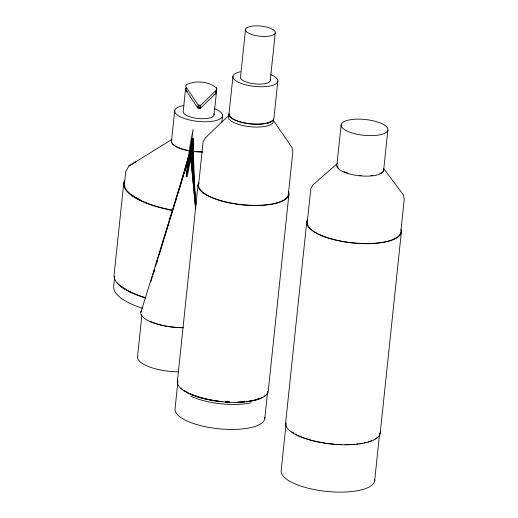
<?xml version="1.0" encoding="UTF-8"?>
<svg xmlns="http://www.w3.org/2000/svg" width="518" height="518" viewBox="0 0 518 518"><rect width="100%" height="100%" fill="white"/><g stroke="black" fill="none" stroke-linecap="round" stroke-linejoin="round"><path stroke-width="0.78" d="M193.143 153.47L193.259 138.28L186.143 176.567L187.179 166.913M191.951 138.805L192.197 138.164L187.205 176.69L189.976 162.516L193.298 138.953M123.763 182.912L114.122 274.676A66.621 22.462 6 0 0 145.642 298.031M114.743 276.359L113.733 285.942A65.831 22.19 6 0 0 142.657 308.333M137.542 356.624L141.919 314.996M187.645 150.421A23.511 7.925 6 0 1 171.523 140.928L174.702 110.638M216.239 91.129A15.721 5.303 6 0 1 215.689 93.583L200.278 108.314L197.805 108.042L185.891 90.261L186.208 87.231A15.521 5.232 6 0 1 186.635 84.551C195.765 80.167 208.579 81.371 216.433 87.859L216.271 89.374M197.805 108.042L198.122 105.012L186.208 87.231M198.2 107.744L198.452 105.394L200.201 105.588L199.954 107.938L198.2 107.744L198.562 105.445M200.278 108.314L200.602 105.29L216.006 90.559A15.721 5.303 6 0 0 216.433 87.859M177.383 381.332L198.07 184.46M177.939 381.39L175.071 408.644A45.137 15.216 6 0 0 219.509 428.872A45.137 15.216 6 0 0 264.827 417.281M198.627 184.525L203.134 141.634L205.277 137.911L228.943 115.346M215.689 93.583L216.006 90.559M214.044 115.002L216.427 92.288A15.521 5.232 6 0 1 213.953 94.645M221.853 122.326L222.526 115.948M232.951 76.334L229.008 113.818A22.572 7.608 6 0 0 229.468 115.844M245.558 29.066L240.546 76.742A15.048 5.07 6 0 0 255.27 83.916A15.048 5.07 6 0 0 270.241 79.584M270.208 80.912L275.22 33.23A15.048 5.07 6 0 0 254.765 25.9A15.048 5.07 6 0 0 251.185 34.311A15.048 5.07 6 0 0 275.22 33.23M277.81 81.32L273.867 118.797A22.572 7.608 6 0 1 271.71 121.484M264.789 418.602L267.651 391.355M288.902 194.548L268.207 391.42A45.701 15.404 6 0 1 218.415 401.379A45.701 15.404 6 0 1 177.758 380.024M306.766 221.743L285.632 422.837A47.585 16.039 6 0 0 332.478 444.166A47.585 16.039 6 0 0 380.244 431.941M286.195 422.902L281.196 470.428A47.021 15.851 6 0 0 327.486 491.504A47.021 15.851 6 0 0 374.689 479.422M341.135 124.793L336.881 165.294A23.511 7.925 6 0 0 359.006 175.725A23.511 7.925 6 0 0 383.605 170.487L387.865 129.979A23.511 7.925 6 0 0 353.891 119.302A23.511 7.925 6 0 0 351.748 132.873A23.511 7.925 6 0 0 387.865 129.979M374.65 480.808L379.649 433.281M380.206 433.339L401.34 232.245M187.516 164.594L187.743 163.053M188.073 160.858L188.293 159.44M199.954 107.938L200.201 106.404M188.623 157.304L188.85 155.886M179.319 189.018L179.973 186.681M180.406 185.127L181.501 181.229M181.935 179.675L188.707 155.542M190.896 147.759L191.984 143.862M184 173.511L185.101 169.619M185.541 168.065L186.642 164.174M187.082 162.613L188.189 158.728M190.611 150.168L191.051 148.608M150.842 281.76L152.473 276.34M152.946 274.793L154.578 269.373M155.517 266.278L188.701 156.345M153.969 271.879L154.675 269.567M156.559 263.403L157.271 261.091M159.155 254.927L161.273 247.992M161.745 246.451L163.863 239.517M164.335 237.976L166.459 231.041M166.925 229.5L188.364 159.389M140.864 312.348L188.325 159.408M136.26 161.474L128.891 166.045L125.764 171.477L124.553 183.003A65.831 22.19 6 0 0 172.669 210.159M337.471 163.423L313.047 184.777L310.813 188.662L307.329 221.808A47.021 15.851 6 0 0 351.58 242.67A47.021 15.851 6 0 0 400.783 232.181L404.267 199.041L403.315 194.807L383.683 168.551M128.891 166.045L171.957 139.407M198.122 105.012L200.602 105.29M131.585 194.949L140.255 200.052M130.562 292.307L121.892 287.205A65.831 22.19 6 0 1 117.321 282.828M273.31 120.273L291.938 147.533L292.851 151.599L288.345 194.49A45.137 15.216 6 0 1 239.161 204.325A45.137 15.216 6 0 1 199.003 183.236M185.891 90.261L185.58 88.863L183.191 111.577A15.521 5.232 6 0 0 199.819 118.648A15.521 5.232 6 0 0 213.727 113.604M195.694 208.896L190.779 157.543L195.428 207.368M196.031 204.85L191.55 152.577L192.275 163.041M192.443 165.462L192.722 169.483M192.949 172.708L193.117 175.123M193.454 179.953L193.564 181.565M195.752 203.438L192.223 147.934L192.333 151.159M192.45 154.383L192.644 160.03M193.13 140.883L194.36 184.369M194.515 190.002L194.587 192.418M250.965 402.849A42.884 14.459 6 0 1 190.695 396.16M202.68 151.755A23.511 7.925 6 0 1 195.94 151.573M202.667 152.027A24.061 8.113 6 0 1 192.612 151.411M189.517 150.926A24.061 8.113 6 0 1 171.523 140.928M214.517 108.676A24.061 8.113 6 0 1 215.494 120.642A24.061 8.113 6 0 1 180.62 116.99A24.061 8.113 6 0 1 183.974 105.478M187.238 91.68A15.521 5.232 6 0 1 185.709 88.416M186.117 87.782A15.521 5.232 6 0 1 186.312 87.581M172.455 210.405A66.621 22.462 6 0 1 124.424 180.776M144.619 297.397A65.831 22.19 6 0 1 128.496 290.838M126.321 289.62A65.831 22.19 6 0 1 124.32 288.377M123.09 287.542A65.831 22.19 6 0 1 121.944 286.707M183.333 327.784A32.906 11.092 6 0 1 157.744 324.132M157.025 323.912A32.906 11.092 6 0 1 150.524 321.413M178.704 371.807A32.906 11.092 6 0 1 137.555 356.624M182.854 327.538A32.912 11.098 6 0 1 141.369 310.942M401.055 229.409A47.585 16.039 6 0 1 352.59 242.968A47.585 16.039 6 0 1 307.498 219.716M376.923 437.6A47.021 15.851 6 0 1 375.142 438.882M371.535 440.676A47.021 15.851 6 0 1 368.117 441.86M366.608 442.281A47.021 15.851 6 0 1 364.212 442.845M362.063 443.259A47.021 15.851 6 0 1 359.79 443.628M358.216 443.842A47.021 15.851 6 0 1 356.611 444.03M354.144 444.263A47.021 15.851 6 0 1 344.994 444.599M341.88 444.554A47.021 15.851 6 0 1 336.564 444.308M334.259 444.133A47.021 15.851 6 0 1 326.644 443.291M325.129 443.071A47.021 15.851 6 0 1 307.414 439.07M306.637 438.824A47.021 15.851 6 0 1 298.128 435.502M297.332 435.12A47.021 15.851 6 0 1 295.053 433.922M293.661 433.1A47.021 15.851 6 0 1 291.783 431.85M383.676 170.027A23.511 7.925 6 0 1 382.562 171.97M382.044 172.41A23.511 7.925 6 0 1 379.927 173.601M372.448 175.369A23.511 7.925 6 0 1 370.927 175.518M361.37 175.485A23.511 7.925 6 0 1 359.835 175.349M347.565 172.921A23.511 7.925 6 0 1 344.133 171.678M338.254 168.039A23.511 7.925 6 0 1 336.933 165.533M273.31 121.639A22.572 7.608 6 0 1 249.695 126.677A22.572 7.608 6 0 1 228.451 116.66M260.463 398.141A45.137 15.216 6 0 1 252.842 400.472M251.483 400.744A45.137 15.216 6 0 1 249.339 401.113M247.85 401.327A45.137 15.216 6 0 1 246.322 401.521M243.175 401.832A45.137 15.216 6 0 1 237.775 402.117M225.913 401.851A45.137 15.216 6 0 0 229.817 402.059A45.137 15.216 6 0 1 225.116 401.858M221.982 401.515A45.137 15.216 6 0 1 220.428 401.353M218.097 401.074A45.137 15.216 6 0 1 209.641 399.702M199.022 397.066A45.137 15.216 6 0 0 208.113 399.391A45.137 15.216 6 0 1 199.009 397.131M198.316 396.846A45.137 15.216 6 0 1 189.407 393.421M187.885 392.676A45.137 15.216 6 0 1 186.448 391.906M185.114 391.116A45.137 15.216 6 0 1 183.884 390.319M288.63 191.822A45.701 15.404 6 0 1 242.081 204.85A45.701 15.404 6 0 1 198.776 182.517M265.035 395.506A45.137 15.216 6 0 1 263.947 396.335M262.671 397.125A45.137 15.216 6 0 1 261.234 397.863M260.457 398.212A45.137 15.216 6 0 1 252.836 400.537M252.162 400.679A45.137 15.216 6 0 1 246.315 401.592M244.755 401.754A45.137 15.216 6 0 1 237.768 402.182M221.976 401.586A45.137 15.216 6 0 1 208.89 399.618M198.31 396.917A45.137 15.216 6 0 1 189.394 393.492M188.63 393.123A45.137 15.216 6 0 1 186.441 391.977M185.107 391.187A45.137 15.216 6 0 1 183.877 390.391M182.757 389.581A45.137 15.216 6 0 1 180.957 388.047M273.601 118.849A22.572 7.608 6 0 1 249.987 123.88A22.572 7.608 6 0 1 228.749 113.863M271.549 121.018A22.041 7.433 6 0 1 246.464 123.213A22.041 7.433 6 0 1 229.273 113.921M270.273 122.222A22.572 7.608 6 0 1 266.459 123.388M270.707 74.663A22.572 7.608 6 0 1 271.341 85.69A22.572 7.608 6 0 1 239.122 82.589A22.572 7.608 6 0 1 240.358 71.743M187.199 165.164L187.069 167.767L190.643 148.621L193.123 129.358L190.352 143.531L187.199 165.164"/></g></svg>
